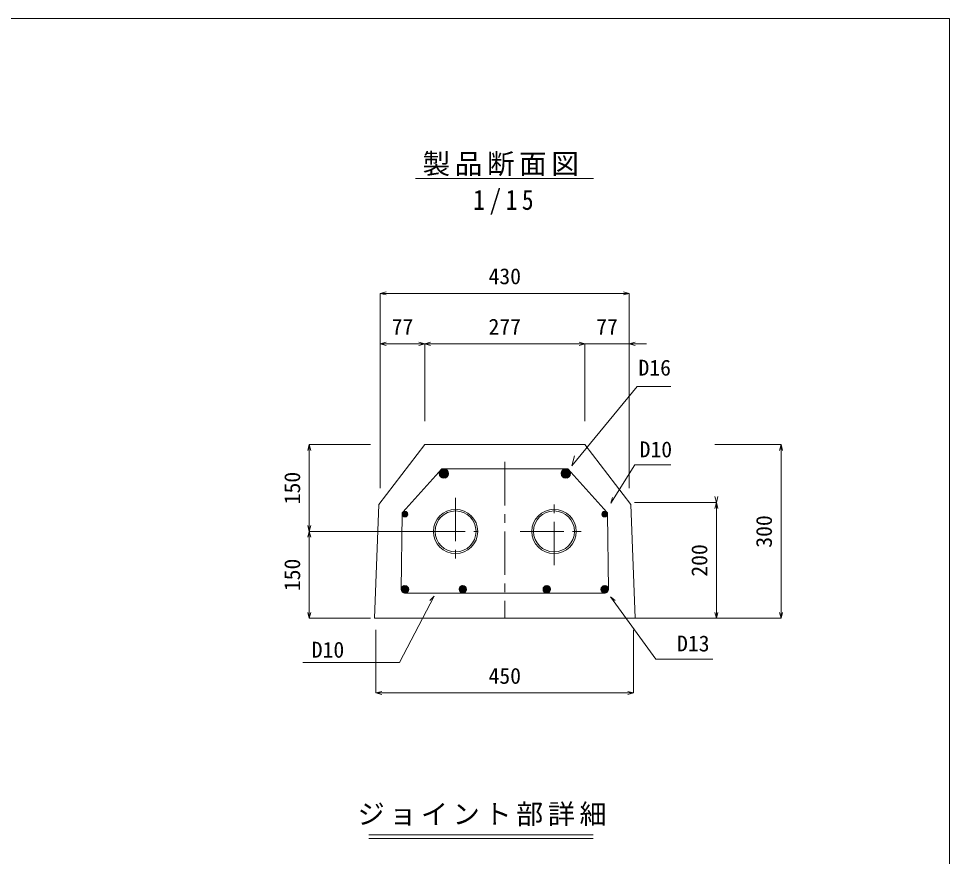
# Model space of a CAD drawing. Units: millimetres, scale not verified. Extents: x -2100 to 2100, y -1470 to 1470.
# Drawn here: x 492 to 2100, y 24 to 1470 of the extents above; entities that cross this region are included whole.
import ezdxf
from ezdxf.enums import TextEntityAlignment as Align

# ---------------------------------------------------------------- set-up
doc = ezdxf.new("R2010")
doc.units = ezdxf.units.MM
doc.header["$LTSCALE"] = 15
doc.linetypes.add('CHAIN1', pattern=[8, 5, -1, 1, -1])
for name, color, linetype, lineweight in [('0-0_図面枠', 7, 'Continuous', 9), ('0-1_ブロック', 5, 'Continuous', 9), ('0-3_鉄筋', 2, 'Continuous', 9), ('0-4_ノズル', 4, 'Continuous', 9)]:
    doc.layers.add(name, color=color, linetype=linetype, lineweight=lineweight)
doc.layers.add('0-A', color=4, linetype='Continuous')
doc.styles.add('ＭＳ ゴシック', font='')
doc.styles.get('ＭＳ ゴシック').set_extended_font_data('MS Gothic')

msp = doc.modelspace()

# ---------------------------------------------------------------- linework, layer by layer
at = {"layer": '0-0_図面枠', "color": 4}
for p, q in [((1117.17, 995.69), (1127.31, 998.41)), ((1547.17, 995.69), (1537.03, 998.41)), ((1117.17, 995.69), (1547.17, 995.69)), ((1117.17, 995.69), (1127.31, 992.97)), ((1117.17, 995.69), (1117.17, 908.58)), ((1547.17, 995.69), (1537.03, 992.97)), ((1547.17, 995.69), (1547.17, 908.58)), ((1117.17, 908.58), (1127.31, 911.3)), ((1117.17, 908.58), (1127.31, 905.87)), ((1117.17, 908.58), (1117.17, 659.24)), ((1547.17, 908.58), (1547.17, 659.24)), ((1697.62, 634.59), (1694.91, 644.73)), ((1697.62, 634.59), (1700.34, 644.73)), ((1697.62, 634.59), (1556.35, 634.59)), ((1697.62, 634.59), (1694.91, 624.45)), ((1697.62, 434.59), (1697.62, 634.59)), ((1697.62, 634.59), (1700.34, 624.45)), ((994.47, 584.59), (991.75, 594.73)), ((994.47, 584.59), (991.75, 574.45)), ((994.47, 584.59), (997.18, 594.73)), ((994.47, 434.59), (994.47, 584.59)), ((994.47, 584.59), (997.18, 574.45)), ((994.47, 584.59), (1194.06, 584.59)), ((994.47, 434.59), (991.75, 444.73)), ((994.47, 434.59), (997.18, 444.73)), ((994.47, 434.59), (1100.42, 434.59)), ((1697.62, 434.59), (1556.35, 434.59)), ((1697.62, 434.59), (1694.91, 444.73)), ((1697.62, 434.59), (1700.34, 444.73)), ((1809.24, 434.59), (1697.62, 434.59)), ((1809.24, 434.59), (1806.52, 444.73)), ((1809.24, 434.59), (1811.96, 444.73)), ((1109.67, 305.77), (1109.67, 414.93)), ((1554.67, 305.77), (1554.67, 414.93)), ((1109.67, 305.77), (1119.81, 308.49)), ((1109.67, 305.77), (1554.67, 305.77)), ((1109.67, 305.77), (1119.81, 303.05)), ((1554.67, 305.77), (1544.53, 308.49)), ((1554.67, 305.77), (1544.53, 303.05))]:
    msp.add_line(p, q, dxfattribs=at)
at = {"layer": '0-0_図面枠', "color": 4, "linetype": 'CHAIN1'}
msp.add_line((1332.17, 704.64), (1332.17, 434.59), dxfattribs=at)
at = {"layer": '0-0_図面枠', "linetype": 'CHAIN1'}
for p, q in [((1247.17, 642.84), (1247.17, 526.33)), ((1417.17, 526.33), (1417.17, 642.84)), ((1188.92, 584.59), (1285.42, 584.59)), ((1358.92, 584.59), (1475.42, 584.59))]:
    msp.add_line(p, q, dxfattribs=at)
at = {"layer": '0-0_図面枠', "color": 2}
for p, q in [((1153.18, 484.34), (1159.92, 491.08)), ((1153.3, 485.87), (1158.38, 490.96)), ((1153.34, 483.09), (1161.17, 490.91)), ((1153.7, 482.03), (1162.23, 490.56)), ((1154.18, 481.1), (1163.16, 490.07)), ((1154.39, 488.38), (1155.88, 489.87)), ((1154.79, 480.29), (1163.96, 489.47)), ((1155.51, 479.6), (1164.66, 488.75)), ((1156.33, 479.01), (1165.25, 487.92)), ((1157.28, 478.54), (1165.72, 486.98)), ((1158.37, 478.22), (1166.04, 485.89)), ((1159.65, 478.09), (1166.17, 484.6)), ((1161.27, 478.29), (1165.97, 482.99)), ((1253.18, 484.34), (1259.92, 491.08)), ((1253.3, 485.87), (1258.38, 490.96)), ((1253.34, 483.09), (1261.17, 490.91)), ((1253.7, 482.03), (1262.23, 490.56)), ((1254.18, 481.1), (1263.16, 490.07)), ((1254.39, 488.38), (1255.88, 489.87)), ((1254.79, 480.29), (1263.96, 489.47)), ((1255.51, 479.6), (1264.66, 488.75)), ((1256.33, 479.01), (1265.25, 487.92)), ((1257.28, 478.54), (1265.72, 486.98)), ((1258.37, 478.22), (1266.04, 485.89)), ((1259.65, 478.09), (1266.17, 484.6)), ((1261.27, 478.29), (1265.97, 482.99)), ((1404.69, 478.09), (1398.17, 484.6)), ((1405.97, 478.22), (1398.3, 485.89)), ((1403.07, 478.29), (1398.37, 482.99)), ((1407.06, 478.54), (1398.63, 486.98)), ((1408.01, 479.01), (1399.09, 487.92)), ((1408.83, 479.6), (1399.68, 488.75)), ((1409.55, 480.29), (1400.38, 489.47)), ((1410.16, 481.1), (1401.18, 490.07)), ((1410.64, 482.03), (1402.11, 490.56)), ((1411, 483.09), (1403.17, 490.91)), ((1411.17, 484.34), (1404.42, 491.08)), ((1411.04, 485.87), (1405.96, 490.96)), ((1409.95, 488.38), (1408.46, 489.87)), ((1504.69, 478.09), (1498.17, 484.6)), ((1505.97, 478.22), (1498.3, 485.89)), ((1503.07, 478.29), (1498.37, 482.99)), ((1507.06, 478.54), (1498.63, 486.98)), ((1508.01, 479.01), (1499.09, 487.92)), ((1508.83, 479.6), (1499.68, 488.75)), ((1509.55, 480.29), (1500.38, 489.47)), ((1510.16, 481.1), (1501.18, 490.07)), ((1510.64, 482.03), (1502.11, 490.56)), ((1511, 483.09), (1503.17, 490.91)), ((1511.17, 484.34), (1504.42, 491.08)), ((1511.04, 485.87), (1505.96, 490.96)), ((1509.95, 488.38), (1508.46, 489.87)), ((1159.67, 478.09), (1504.67, 478.09))]:
    msp.add_line(p, q, dxfattribs=at)
at = {"layer": '0-0_図面枠', "color": 3}
for points in [[(1107.17, 434.59), (1114.54, 631.16), (1193.84, 734.59)], [(1557.17, 434.59), (1549.8, 631.16), (1470.5, 734.59)]]:
    msp.add_lwpolyline(points, dxfattribs=at)
at = {"layer": '0-0_図面枠', "color": 4}
for centre, radius in [((1247.17, 584.59), 38.26), ((1247.17, 584.59), 35.32), ((1417.17, 584.59), 38.26), ((1417.17, 584.59), 35.32)]:
    msp.add_circle(centre, radius, dxfattribs=at)
at = {"layer": '0-0_図面枠', "color": 2}
for centre in [(1159.67, 484.59), (1259.67, 484.59), (1404.67, 484.59), (1504.67, 484.59)]:
    msp.add_circle(centre, 6.5, dxfattribs=at)
at = {"layer": '0-1_ブロック'}
msp.add_line((2100, 1470), (-2100, 1470), dxfattribs=at)
at = {"layer": '0-1_ブロック', "color": 3}
msp.add_line((1177.92, 1194), (1485.21, 1194), dxfattribs=at)
at = {"layer": '0-1_ブロック'}
msp.add_lwpolyline([(-2100, -1470), (2100, -1470), (2100, 1470)], dxfattribs=at)
at = {"layer": '0-3_鉄筋'}
for p, q in [((1156.02, 618.01), (1223.43, 692.59)), ((1218.99, 684.06), (1227.49, 692.55)), ((1219.18, 686.37), (1225.17, 692.36)), ((1219.32, 682.26), (1229.28, 692.23)), ((1219.94, 680.76), (1230.78, 691.61)), ((1429.54, 684.06), (1438.03, 692.55)), ((1429.73, 686.37), (1435.72, 692.36)), ((1429.86, 682.26), (1439.83, 692.23)), ((1430.48, 680.76), (1441.33, 691.61)), ((1508.32, 618.01), (1440.91, 692.59)), ((1220.79, 679.49), (1232.05, 690.75)), ((1221.85, 678.43), (1233.12, 689.7)), ((1223.11, 677.57), (1233.98, 688.44)), ((1224.59, 676.93), (1234.61, 686.95)), ((1226.37, 676.59), (1234.95, 685.17)), ((1228.65, 676.75), (1234.8, 682.9)), ((1431.34, 679.49), (1442.59, 690.75)), ((1432.39, 678.43), (1443.66, 689.7)), ((1433.65, 677.57), (1444.52, 688.44)), ((1435.14, 676.93), (1445.16, 686.95)), ((1436.92, 676.59), (1445.5, 685.17)), ((1439.19, 676.75), (1445.34, 682.9)), ((1154.67, 614.59), (1153.17, 484.59)), ((1154.71, 613.99), (1160.27, 619.55)), ((1155.02, 616.43), (1157.83, 619.24)), ((1155.19, 612.36), (1161.9, 619.06)), ((1156.07, 611.12), (1163.14, 618.19)), ((1157.28, 610.2), (1164.06, 616.98)), ((1158.85, 609.66), (1164.6, 615.4)), ((1161.12, 609.8), (1164.45, 613.13)), ((1505.49, 609.66), (1499.74, 615.4)), ((1503.22, 609.8), (1499.89, 613.13)), ((1507.06, 610.2), (1500.28, 616.98)), ((1508.27, 611.12), (1501.2, 618.19)), ((1509.15, 612.36), (1502.44, 619.06)), ((1509.63, 613.99), (1504.07, 619.55)), ((1509.32, 616.43), (1506.51, 619.24)), ((1509.67, 614.59), (1511.17, 484.59))]:
    msp.add_line(p, q, dxfattribs=at)
for centre, radius in [((1226.98, 684.57), 8), ((1437.52, 684.57), 8), ((1159.67, 614.59), 5), ((1504.67, 614.59), 5)]:
    msp.add_circle(centre, radius, dxfattribs=at)
at = {"layer": '0-4_ノズル'}
for p, q in [((1117.17, 908.58), (1127.31, 911.3)), ((1117.17, 908.58), (1193.84, 908.58)), ((1117.17, 908.58), (1127.31, 905.87)), ((1117.17, 908.58), (1117.17, 775.01)), ((1193.84, 908.58), (1183.69, 911.3)), ((1193.84, 908.58), (1183.69, 905.87)), ((1193.84, 908.58), (1203.98, 911.3)), ((1193.84, 908.58), (1193.84, 775.01)), ((1193.84, 908.58), (1470.5, 908.58)), ((1193.84, 908.58), (1203.98, 905.87)), ((1470.5, 908.58), (1440.5, 908.58)), ((1470.5, 908.58), (1460.36, 911.3)), ((1470.5, 908.58), (1460.36, 911.3)), ((1470.5, 908.58), (1460.36, 905.87)), ((1470.5, 908.58), (1460.36, 905.87)), ((1470.5, 908.58), (1470.5, 775.01)), ((1470.5, 908.58), (1547.17, 908.58)), ((1547.17, 908.58), (1557.31, 911.3)), ((1547.17, 908.58), (1577.17, 908.58)), ((1547.17, 908.58), (1557.31, 905.87)), ((1547.17, 908.58), (1547.17, 775.01)), ((994.47, 734.59), (991.75, 724.45)), ((994.47, 584.59), (994.47, 734.59)), ((994.47, 734.59), (997.18, 724.45)), ((994.47, 734.59), (1100.42, 734.59)), ((1809.24, 734.59), (1694.91, 734.59)), ((1809.24, 734.59), (1806.52, 724.45)), ((1809.24, 434.59), (1809.24, 734.59)), ((1809.24, 734.59), (1811.96, 724.45)), ((994.47, 584.59), (991.75, 594.73)), ((994.47, 584.59), (997.18, 594.73)), ((994.47, 584.59), (1100.42, 584.59)), ((1809.24, 434.59), (1694.91, 434.59)), ((1809.24, 434.59), (1806.52, 444.73)), ((1809.24, 434.59), (1811.96, 444.73)), ((1097.17, 60.52), (1484.59, 60.52)), ((1097.17, 54.28), (1484.59, 54.28))]:
    msp.add_line(p, q, dxfattribs=at)
at = {"layer": '0-4_ノズル', "color": 3}
for p, q in [((1470.5, 734.59), (1193.84, 734.59)), ((1107.17, 434.59), (1556.35, 434.59))]:
    msp.add_line(p, q, dxfattribs=at)
at = {"layer": '0-4_ノズル', "color": 2}
msp.add_line((1223.43, 692.59), (1440.91, 692.59), dxfattribs=at)
at = {"layer": '0-4_ノズル', "color": 7}
for p, q in [((1515.19, 633.39), (1518.26, 643.43)), ((1209.96, 472.86), (1202.86, 465.12)), ((1514.52, 471.8), (1522.7, 465.21))]:
    msp.add_line(p, q, dxfattribs=at)
for points in [[(1618.93, 834.85), (1560.66, 834.85), (1448, 697.91), (1452.62, 715.14)], [(1515.19, 633.39), (1556.64, 699.83), (1619.1, 699.83)], [(1209.96, 472.86), (1150.17, 358.36), (983.51, 358.36)], [(1514.52, 471.8), (1592.95, 364.33), (1691.72, 364.33)]]:
    msp.add_lwpolyline(points, dxfattribs=at)

# ---------------------------------------------------------------- texts
at = {"layer": '0-0_図面枠', "color": 4, "style": 'ＭＳ ゴシック'}
for s, p in [('430', (1304.05, 1003.19)), ('450', (1304.05, 313.27))]:
    msp.add_text(s, height=27.49, dxfattribs=at).set_placement(p, align=Align.BOTTOM_LEFT)
for s, p in [('200', (1690.12, 506.46)), ('150', (986.97, 481.46))]:
    msp.add_text(s, height=27.49, rotation=90, dxfattribs=at).set_placement(p, align=Align.BOTTOM_LEFT)
at = {"layer": '0-1_ブロック', "color": 7, "char_height": 34.84, "attachment_point": 7, "style": 'ＭＳ ゴシック'}
for s, insert in [('\\T1.17;製品断面図', (1190.17, 1197.74)), ('\\T1.39;\\W0.85;1/15', (1277.68, 1131.34))]:
    msp.add_mtext(s, dxfattribs=dict(at, insert=insert))
at = {"layer": '0-4_ノズル', "style": 'ＭＳ ゴシック'}
for s, p in [('77', (1136.75, 916.08)), ('277', (1304.05, 916.08)), ('77', (1490.09, 916.08))]:
    msp.add_text(s, height=27.49, dxfattribs=at).set_placement(p, align=Align.BOTTOM_LEFT)
for s, p in [('150', (986.97, 631.46)), ('300', (1801.74, 556.46))]:
    msp.add_text(s, height=27.49, rotation=90, dxfattribs=at).set_placement(p, align=Align.BOTTOM_LEFT)
at = {"layer": '0-4_ノズル', "color": 7, "insert": (1077.92, 75.68), "char_height": 34.31, "attachment_point": 7, "style": 'ＭＳ ゴシック'}
msp.add_mtext('\\T1.17;ジョイント部詳細', dxfattribs=at)
at = {"layer": '0-A', "style": 'ＭＳ ゴシック'}
for s, p in [('D16', (1563.05, 845.39)), ('D10', (1565.01, 704.29)), ('D13', (1629.68, 369.17)), ('D10', (998.77, 358.36))]:
    msp.add_text(s, height=27.49, dxfattribs=at).set_placement(p, align=Align.BOTTOM_LEFT)

doc.saveas('drawing.dxf')
